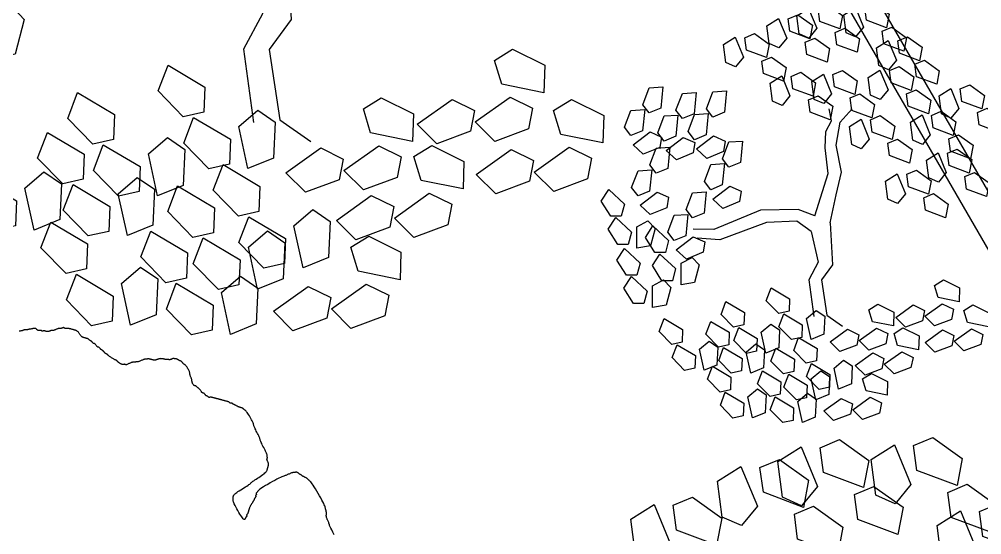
# Model space of a CAD drawing. Header units: metres. Extents: x 99558 to 100592, y 49739 to 50255.
# Drawn here: x 100018.446 to 100021.766, y 50076.077 to 50077.855 of the extents above; entities that cross this region are included whole.
import ezdxf

# ---------------------------------------------------------------- set-up
doc = ezdxf.new("R2010")
doc.units = ezdxf.units.M
doc.header["$MEASUREMENT"] = 0
doc.layers.add('Vegetation', color=100, linetype='Continuous')
doc.layers.add('Walkway', color=96, linetype='Continuous')

# ---------------------------------------------------------------- blocks, each defined once
blk = doc.blocks.new('L', base_point=(1.3683, 0.5913))
for p, q in [((1.2809, 0.65), (1.3117, 0.675)), ((1.3117, 0.675), (1.3419, 0.6213)), ((1.2937, 0.5998), (1.2809, 0.65)), ((1.3419, 0.6213), (1.3225, 0.5909)), ((1.3225, 0.5909), (1.2937, 0.5998)), ((1.2753, 0.5668), (1.3061, 0.5917)), ((1.3061, 0.5917), (1.3362, 0.538)), ((1.2881, 0.5166), (1.2753, 0.5668)), ((1.3557, 0.5478), (1.3911, 0.5544)), ((1.3911, 0.5544), (1.4042, 0.5272)), ((1.337, 0.4891), (1.3557, 0.5478)), ((1.3362, 0.538), (1.3169, 0.5076)), ((1.4042, 0.5272), (1.3763, 0.4836)), ((1.3169, 0.5076), (1.2881, 0.5166)), ((1.3763, 0.4836), (1.337, 0.4891))]:
    blk.add_line(p, q)
blk = doc.blocks.new('TREE-11')
at = {"layer": 'Vegetation'}
for p, q in [((25.18, 29.57), (26.56, 33.63)), ((21.73, 27.36), (25.18, 29.57)), ((27.6, 27.72), (33.46, 29.57)), ((18.63, 22.55), (21.73, 27.36)), ((22.42, 21.44), (27.6, 27.72)), ((15.18, 14.42), (18.63, 22.55)), ((-28.64, 17.37), (-34.84, 21.07)), ((19.32, 12.57), (22.42, 21.44)), ((-28.64, 13.31), (-35.18, 17.75)), ((-11.39, 15.16), (-28.64, 17.37)), ((0, 8.87), (-11.39, 15.16)), ((-11.73, 10.35), (-28.64, 13.31)), ((3.79, 4.07), (15.18, 14.42)), ((13.8, 6.66), (19.32, 12.57)), ((-2.41, 5.55), (-11.73, 10.35)), ((3.79, 4.07), (0, 8.87)), ((7.24, -0.74), (13.8, 6.66)), ((0, 0), (-2.41, 5.55)), ((0, 0), (-3.1, -10.35)), ((7.24, -0.74), (0.69, -13.67)), ((-3.1, -10.35), (-8.97, -14.04)), ((-8.97, -14.04), (-13.8, -25.87)), ((0.69, -13.67), (-5.18, -16.26)), ((-5.18, -16.26), (-9.66, -27.71)), ((-9.66, -27.71), (-6.9, -33.63))]:
    blk.add_line(p, q, dxfattribs=at)
for p, xscale, yscale, zscale, rotation in [((9.31, 58.4), 119.9999999999999, 119.9999999999999, 119.9999999999999, 190.1248425347957), ((-25.53, 58.4), 120, 120, 120, 295.0165150851705), ((25.53, 56.56), 119.9999999999999, 119.9999999999999, 119.9999999999999, 190.1248425347957), ((36.21, 54.33), 119.9999999999999, 119.9999999999999, 119.9999999999999, 190.1248425347957), ((-16.56, 51.01), 120, 120, 120, 295.0165150851705), ((-7.24, 46.21), 120, 120, 120, 295.0165150851705), ((50.36, 46.57), 119.9999999999999, 119.9999999999999, 119.9999999999999, 190.1248425347957), ((-33.81, 39.18), 120, 120, 120, 295.0165150851705), ((16.56, 38.81), 119.9999999999999, 119.9999999999999, 119.9999999999999, 190.1248425347957), ((-48.64, 36.23), 119.9999999999998, 119.9999999999998, 119.9999999999998, 347.8021081598379), ((29.32, 32.16), 119.9999999999999, 119.9999999999999, 119.9999999999999, 190.1248425347957), ((54.5, 31.05), 119.9999999999999, 119.9999999999999, 119.9999999999999, 190.1248425347957), ((-11.04, 28.46), 120, 120, 120, 295.0165150851705), ((46.91, 23.66), 119.9999999999999, 119.9999999999999, 119.9999999999999, 190.1248425347957), ((-30.7, 19.6), 120, 120, 120, 295.0165150851705), ((-41.74, 17.75), 119.9999999999998, 119.9999999999998, 119.9999999999998, 347.8021081598379), ((-54.15, 15.9), 119.9999999999998, 119.9999999999998, 119.9999999999998, 347.8021081598379), ((32.77, 12.2), 119.9999999999999, 119.9999999999999, 119.9999999999999, 190.1248425347957), ((64.85, 5.91), 119.9999999999999, 119.9999999999999, 119.9999999999999, 190.1248425347957), ((51.74, 2.96), 119.9999999999999, 119.9999999999999, 119.9999999999999, 190.1248425347957), ((34.15, -10.35), 119.9999999999999, 119.9999999999999, 119.9999999999999, 190.1248425347957), ((50.01, -11.09), 119.9999999999999, 119.9999999999999, 119.9999999999999, 190.1248425347957), ((-1.38, -34), 119.9999999999998, 119.9999999999998, 119.9999999999998, 66.16076666471409), ((22.42, -38.06), 119.9999999999998, 119.9999999999998, 119.9999999999998, 66.16076666471409), ((2.07, -45.45), 119.9999999999998, 119.9999999999998, 119.9999999999998, 66.16076666471409), ((26.91, -50.63), 119.9999999999998, 119.9999999999998, 119.9999999999998, 66.16076666471409), ((-15.18, -53.59), 119.9999999999998, 119.9999999999998, 119.9999999999998, 66.16076666471409)]:
    blk.add_blockref('L', p, dxfattribs=dict(at, xscale=xscale, yscale=yscale, zscale=zscale, rotation=rotation))
at = {"layer": 'Vegetation', "xscale": 120, "yscale": 120, "zscale": 120}
for p in [(-52.09, -10.71), (-30.7, -16.25), (-38.64, -19.58), (-14.84, -19.95), (-45.88, -33.26), (-23.81, -38.8), (-15.18, -39.54), (-31.74, -43.24)]:
    blk.add_blockref('L', p, dxfattribs=at)
blk = doc.blocks.new('TREE-01')
blk.add_lwpolyline([(72.5, -4.72), (72.51, -4.05), (72.54, -3.47), (72.56, -3), (72.6, -2.63), (72.63, -2.35), (72.67, -2.14), (72.71, -1.97), (72.74, -1.84), (72.78, -1.72), (72.8, -1.6), (72.83, -1.47), (72.84, -1.32), (72.86, -1.17), (72.87, -1), (72.88, -0.84), (72.9, -0.68), (72.91, -0.54), (72.94, -0.4), (72.96, -0.29), (73, -0.19), (73.04, -0.1), (73.08, -0.02), (73.12, 0.05), (73.17, 0.12), (73.22, 0.19), (73.27, 0.26), (73.32, 0.34), (73.37, 0.42), (73.42, 0.51), (73.46, 0.6), (73.5, 0.68), (73.54, 0.77), (73.58, 0.85), (73.6, 0.93), (73.63, 1), (73.64, 1.07), (73.66, 1.13), (73.67, 1.2), (73.68, 1.26), (73.7, 1.32), (73.71, 1.39), (73.74, 1.46), (73.76, 1.54), (73.8, 1.64), (73.83, 1.76), (73.87, 1.92), (73.91, 2.13), (73.94, 2.39), (73.98, 2.72), (74, 3.13), (74.03, 3.62), (74.04, 4.17), (74.05, 4.77), (74.05, 5.39), (74.05, 6), (74.04, 6.59), (74.03, 7.13), (74, 7.59), (73.98, 7.97), (73.94, 8.27), (73.91, 8.5), (73.87, 8.67), (73.83, 8.79), (73.8, 8.88), (73.76, 8.94), (73.74, 8.99), (73.71, 9.04), (73.7, 9.09), (73.68, 9.15), (73.67, 9.2), (73.66, 9.26), (73.64, 9.32), (73.63, 9.39), (73.6, 9.46), (73.58, 9.54), (73.54, 9.62), (73.5, 9.71), (73.46, 9.79), (73.42, 9.88), (73.37, 9.97), (73.32, 10.05), (73.27, 10.13), (73.22, 10.2), (73.17, 10.26), (73.12, 10.33), (73.08, 10.38), (73.04, 10.44), (73, 10.49), (72.96, 10.54), (72.94, 10.59), (72.91, 10.64), (72.9, 10.69), (72.88, 10.74), (72.87, 10.79), (72.86, 10.84), (72.84, 10.89), (72.83, 10.94), (72.8, 10.99), (72.78, 11.04), (72.74, 11.09), (72.71, 11.14), (72.67, 11.19), (72.63, 11.24), (72.6, 11.29), (72.56, 11.34), (72.54, 11.39), (72.51, 11.44), (72.5, 11.49), (72.48, 11.54), (72.47, 11.59), (72.46, 11.64), (72.44, 11.69), (72.42, 11.74), (72.4, 11.79), (72.37, 11.84), (72.34, 11.89), (72.3, 11.94), (72.26, 11.98), (72.22, 12.03), (72.17, 12.06), (72.12, 12.1), (72.07, 12.13), (72.02, 12.15), (71.97, 12.17), (71.92, 12.18), (71.87, 12.19), (71.82, 12.21), (71.77, 12.22), (71.72, 12.24), (71.67, 12.26), (71.62, 12.29), (71.57, 12.32), (71.51, 12.36), (71.44, 12.39), (71.37, 12.43), (71.28, 12.47), (71.18, 12.5), (71.07, 12.53), (70.93, 12.55), (70.79, 12.57), (70.63, 12.58), (70.46, 12.59), (70.29, 12.61), (70.12, 12.62), (69.96, 12.64), (69.8, 12.66), (69.66, 12.69), (69.51, 12.72), (69.35, 12.75), (69.17, 12.79), (68.95, 12.83), (68.68, 12.87), (68.34, 12.9), (67.93, 12.93), (67.44, 12.95), (66.89, 12.96), (66.29, 12.97), (65.67, 12.98), (65.06, 12.97), (64.47, 12.96), (63.93, 12.95), (63.46, 12.93), (63.08, 12.9), (62.79, 12.87), (62.56, 12.83), (62.39, 12.79), (62.27, 12.75), (62.18, 12.72), (62.12, 12.69), (62.06, 12.66), (62.01, 12.64), (61.96, 12.62), (61.92, 12.61), (61.87, 12.59), (61.83, 12.58), (61.79, 12.57), (61.76, 12.55), (61.73, 12.53), (61.71, 12.5), (61.69, 12.47), (61.68, 12.43), (61.66, 12.39), (61.65, 12.36), (61.64, 12.32), (61.62, 12.29), (61.6, 12.26), (61.57, 12.24), (61.54, 12.22), (61.5, 12.21), (61.46, 12.19), (61.43, 12.18), (61.39, 12.17), (61.36, 12.15), (61.33, 12.13), (61.31, 12.1), (61.29, 12.07), (61.28, 12.03), (61.26, 11.99), (61.25, 11.96), (61.24, 11.92), (61.22, 11.89), (61.2, 11.86), (61.17, 11.84), (61.14, 11.82), (61.1, 11.81), (61.05, 11.79), (61.01, 11.78), (60.96, 11.77), (60.91, 11.75), (60.86, 11.73), (60.81, 11.7), (60.76, 11.66), (60.71, 11.63), (60.65, 11.58), (60.6, 11.54), (60.53, 11.49), (60.47, 11.44), (60.4, 11.39), (60.32, 11.34), (60.23, 11.29), (60.15, 11.24), (60.05, 11.19), (59.96, 11.14), (59.86, 11.09), (59.76, 11.04), (59.66, 10.99), (59.56, 10.94), (59.46, 10.89), (59.36, 10.84), (59.26, 10.78), (59.16, 10.73), (59.06, 10.66), (58.96, 10.6), (58.86, 10.53), (58.76, 10.45), (58.66, 10.37), (58.57, 10.28), (58.47, 10.19), (58.38, 10.11), (58.29, 10.02), (58.21, 9.94), (58.13, 9.86), (58.06, 9.79), (57.99, 9.72), (57.93, 9.66), (57.87, 9.61), (57.81, 9.56), (57.76, 9.52), (57.71, 9.49), (57.66, 9.46), (57.61, 9.44), (57.56, 9.42), (57.51, 9.41), (57.47, 9.39), (57.43, 9.38), (57.39, 9.37), (57.36, 9.35), (57.33, 9.33), (57.31, 9.3), (57.29, 9.27), (57.27, 9.23), (57.26, 9.19), (57.25, 9.16), (57.23, 9.12), (57.22, 9.09), (57.19, 9.06), (57.17, 9.04), (57.13, 9.02), (57.09, 9.01), (57.05, 8.99), (57.01, 8.98), (56.96, 8.97), (56.91, 8.95), (56.86, 8.93), (56.81, 8.9), (56.76, 8.87), (56.71, 8.83), (56.66, 8.79), (56.61, 8.76), (56.56, 8.72), (56.51, 8.69), (56.46, 8.66), (56.41, 8.64), (56.36, 8.64), (56.31, 8.66), (56.27, 8.71), (56.23, 8.81), (56.19, 8.96), (56.16, 9.17), (56.13, 9.46), (56.11, 9.82), (56.09, 10.25), (56.08, 10.71), (56.08, 11.19), (56.08, 11.68), (56.09, 12.14), (56.11, 12.56), (56.13, 12.93), (56.16, 13.21), (56.19, 13.43), (56.22, 13.58), (56.26, 13.69), (56.3, 13.76), (56.33, 13.81), (56.37, 13.83), (56.39, 13.86), (56.42, 13.89), (56.43, 13.92), (56.45, 13.96), (56.46, 14), (56.47, 14.05), (56.49, 14.09), (56.51, 14.14), (56.53, 14.19), (56.56, 14.24), (56.59, 14.29), (56.63, 14.34), (56.67, 14.39), (56.71, 14.44), (56.76, 14.49), (56.81, 14.54), (56.86, 14.59), (56.91, 14.64), (56.97, 14.69), (57.05, 14.74), (57.14, 14.78), (57.27, 14.83), (57.44, 14.86), (57.66, 14.9), (57.93, 14.92), (58.26, 14.95), (58.63, 14.96), (59.04, 14.98), (59.46, 14.99), (59.88, 15), (60.29, 15.02), (60.67, 15.04), (61, 15.06), (61.27, 15.09), (61.49, 15.12), (61.68, 15.15), (61.86, 15.19), (62.03, 15.23), (62.21, 15.26), (62.41, 15.3), (62.66, 15.32), (62.97, 15.35), (63.31, 15.37), (63.68, 15.38), (64.07, 15.4), (64.47, 15.42), (64.85, 15.45), (65.21, 15.48), (65.53, 15.52), (65.81, 15.58), (66.04, 15.65), (66.23, 15.72), (66.39, 15.8), (66.52, 15.88), (66.63, 15.97), (66.72, 16.05), (66.8, 16.12), (66.87, 16.2), (66.94, 16.26), (67, 16.32), (67.06, 16.38), (67.11, 16.44), (67.17, 16.49), (67.22, 16.54), (67.27, 16.59), (67.32, 16.64), (67.37, 16.69), (67.41, 16.75), (67.46, 16.81), (67.5, 16.87), (67.54, 16.95), (67.57, 17.03), (67.6, 17.12), (67.62, 17.23), (67.64, 17.34), (67.65, 17.46), (67.67, 17.58), (67.68, 17.7), (67.69, 17.81), (67.71, 17.91), (67.73, 17.99), (67.76, 18.06), (67.79, 18.11), (67.83, 18.15), (67.87, 18.17), (67.9, 18.2), (67.94, 18.22), (67.97, 18.23), (68, 18.26), (68.02, 18.29), (68.04, 18.32), (68.05, 18.36), (68.07, 18.4), (68.08, 18.44), (68.09, 18.49), (68.11, 18.54), (68.13, 18.59), (68.16, 18.64), (68.19, 18.7), (68.23, 18.77), (68.27, 18.86), (68.3, 18.97), (68.34, 19.12), (68.37, 19.3), (68.4, 19.52), (68.42, 19.8), (68.44, 20.11), (68.45, 20.44), (68.47, 20.79), (68.48, 21.14), (68.49, 21.47), (68.51, 21.78), (68.53, 22.06), (68.56, 22.28), (68.59, 22.47), (68.63, 22.63), (68.67, 22.78), (68.7, 22.92), (68.74, 23.08), (68.77, 23.25), (68.8, 23.46), (68.82, 23.7), (68.84, 23.98), (68.85, 24.28), (68.87, 24.59), (68.88, 24.9), (68.89, 25.2), (68.91, 25.48), (68.93, 25.72), (68.96, 25.93), (68.99, 26.1), (69.03, 26.25), (69.07, 26.4), (69.1, 26.54), (69.14, 26.71), (69.17, 26.89), (69.2, 27.12), (69.22, 27.39), (69.24, 27.7), (69.25, 28.04), (69.25, 28.39), (69.25, 28.74), (69.24, 29.07), (69.22, 29.38), (69.2, 29.65), (69.17, 29.88), (69.14, 30.06), (69.1, 30.21), (69.07, 30.32), (69.03, 30.41), (68.99, 30.48), (68.96, 30.54), (68.93, 30.59), (68.91, 30.64), (68.89, 30.69), (68.88, 30.74), (68.87, 30.79), (68.85, 30.84), (68.84, 30.89), (68.82, 30.94), (68.8, 30.99), (68.77, 31.04), (68.74, 31.09), (68.7, 31.14), (68.66, 31.19), (68.61, 31.24), (68.57, 31.29), (68.52, 31.34), (68.47, 31.39), (68.42, 31.44), (68.37, 31.49), (68.32, 31.54), (68.27, 31.59), (68.22, 31.65), (68.17, 31.71), (68.12, 31.78), (68.07, 31.85), (68.02, 31.93), (67.97, 32.01), (67.92, 32.1), (67.87, 32.19), (67.82, 32.27), (67.77, 32.36), (67.72, 32.44), (67.67, 32.52), (67.62, 32.59), (67.57, 32.66), (67.52, 32.72), (67.48, 32.78), (67.43, 32.83), (67.39, 32.88), (67.36, 32.94), (67.33, 32.99), (67.31, 33.04), (67.29, 33.08), (67.28, 33.13), (67.27, 33.18), (67.25, 33.22), (67.24, 33.26), (67.22, 33.29), (67.2, 33.32), (67.17, 33.34), (67.14, 33.36), (67.1, 33.37), (67.07, 33.39), (67.03, 33.4), (66.99, 33.41), (66.96, 33.43), (66.93, 33.45), (66.91, 33.48), (66.89, 33.51), (66.88, 33.55), (66.87, 33.59), (66.85, 33.64), (66.84, 33.69), (66.82, 33.74), (66.8, 33.79), (66.77, 33.84), (66.74, 33.89), (66.7, 33.94), (66.65, 33.99), (66.6, 34.05), (66.54, 34.11), (66.47, 34.18), (66.4, 34.25), (66.32, 34.33), (66.24, 34.41), (66.15, 34.5), (66.07, 34.59), (65.98, 34.67), (65.89, 34.76), (65.81, 34.84), (65.73, 34.92), (65.66, 34.99), (65.59, 35.06), (65.53, 35.12), (65.47, 35.18), (65.42, 35.23), (65.37, 35.28), (65.32, 35.33), (65.27, 35.39), (65.22, 35.44), (65.17, 35.49), (65.12, 35.54), (65.07, 35.59), (65.02, 35.64), (64.97, 35.69), (64.92, 35.73), (64.87, 35.78), (64.82, 35.83), (64.77, 35.88), (64.72, 35.93), (64.67, 35.98), (64.62, 36.03), (64.57, 36.08), (64.52, 36.13), (64.47, 36.18), (64.42, 36.23), (64.37, 36.28), (64.32, 36.33), (64.26, 36.38), (64.21, 36.43), (64.16, 36.48), (64.11, 36.53), (64.06, 36.58), (64.01, 36.63), (63.96, 36.68), (63.91, 36.73), (63.86, 36.78), (63.81, 36.82), (63.76, 36.86), (63.71, 36.89), (63.66, 36.92), (63.61, 36.94), (63.57, 36.96), (63.52, 36.97), (63.47, 36.98), (63.43, 37), (63.39, 37.01), (63.36, 37.03), (63.33, 37.05), (63.31, 37.08), (63.29, 37.11), (63.28, 37.15), (63.26, 37.19), (63.25, 37.24), (63.24, 37.29), (63.22, 37.33), (63.2, 37.38), (63.17, 37.43), (63.14, 37.49), (63.1, 37.54), (63.06, 37.59), (63.03, 37.65), (62.99, 37.71), (62.96, 37.78), (62.93, 37.85), (62.91, 37.93), (62.89, 38.01), (62.88, 38.09), (62.86, 38.18), (62.85, 38.26), (62.84, 38.33), (62.82, 38.39), (62.8, 38.45), (62.77, 38.5), (62.74, 38.53), (62.7, 38.56), (62.66, 38.59), (62.63, 38.63), (62.59, 38.67), (62.56, 38.72), (62.53, 38.78), (62.51, 38.87), (62.49, 38.97), (62.48, 39.08), (62.46, 39.2), (62.45, 39.33), (62.44, 39.46), (62.42, 39.59), (62.4, 39.72), (62.37, 39.84), (62.34, 39.95), (62.3, 40.06), (62.26, 40.17), (62.23, 40.26), (62.19, 40.35), (62.16, 40.44), (62.13, 40.52), (62.11, 40.59), (62.09, 40.65), (62.08, 40.71), (62.06, 40.77), (62.05, 40.81), (62.04, 40.85), (62.02, 40.89), (62, 40.92), (61.97, 40.94), (61.94, 40.96), (61.9, 40.98), (61.86, 41), (61.83, 41.03), (61.79, 41.07), (61.76, 41.12), (61.73, 41.18), (61.71, 41.27), (61.69, 41.37), (61.68, 41.47), (61.68, 41.59), (61.68, 41.71), (61.69, 41.83), (61.71, 41.94), (61.73, 42.05), (61.76, 42.14), (61.79, 42.23), (61.83, 42.31), (61.86, 42.38), (61.9, 42.46), (61.94, 42.54), (61.97, 42.62), (62, 42.72), (62.02, 42.82), (62.04, 42.94), (62.05, 43.06), (62.06, 43.18), (62.08, 43.31), (62.09, 43.43), (62.11, 43.54), (62.13, 43.65), (62.16, 43.74), (62.19, 43.83), (62.23, 43.91), (62.26, 44), (62.3, 44.09), (62.34, 44.19), (62.37, 44.31), (62.4, 44.45), (62.42, 44.61), (62.43, 44.79), (62.44, 44.98), (62.45, 45.18), (62.44, 45.38), (62.43, 45.57), (62.42, 45.75), (62.4, 45.92), (62.37, 46.05), (62.34, 46.17), (62.3, 46.27), (62.26, 46.36), (62.23, 46.43), (62.19, 46.51), (62.16, 46.58), (62.13, 46.65), (62.11, 46.73), (62.09, 46.81), (62.08, 46.89), (62.06, 46.98), (62.05, 47.07), (62.04, 47.15), (62.02, 47.24), (62, 47.31), (61.97, 47.39), (61.94, 47.45), (61.9, 47.52), (61.86, 47.58), (61.81, 47.64), (61.76, 47.71), (61.71, 47.78), (61.66, 47.85), (61.61, 47.93), (61.56, 48.01), (61.51, 48.09), (61.46, 48.17), (61.41, 48.25), (61.36, 48.33), (61.31, 48.39), (61.26, 48.45), (61.21, 48.49), (61.16, 48.53), (61.12, 48.55), (61.07, 48.57), (61.03, 48.59), (60.99, 48.61), (60.96, 48.63), (60.93, 48.65), (60.91, 48.68), (60.89, 48.71), (60.87, 48.74), (60.85, 48.78), (60.82, 48.82), (60.78, 48.85), (60.73, 48.89), (60.66, 48.91), (60.58, 48.94), (60.48, 48.95), (60.37, 48.97), (60.26, 48.98), (60.15, 48.99), (60.04, 49.01), (59.95, 49.03), (59.86, 49.05), (59.8, 49.08), (59.75, 49.11), (59.71, 49.14), (59.68, 49.18), (59.66, 49.22), (59.64, 49.25), (59.62, 49.29), (59.6, 49.31), (59.57, 49.34), (59.53, 49.35), (59.5, 49.37), (59.45, 49.38), (59.41, 49.39), (59.36, 49.41), (59.31, 49.43), (59.26, 49.45), (59.21, 49.48), (59.16, 49.51), (59.11, 49.55), (59.06, 49.59), (59.01, 49.63), (58.96, 49.68), (58.91, 49.73), (58.86, 49.78), (58.81, 49.83), (58.76, 49.88), (58.71, 49.93), (58.65, 49.98), (58.6, 50.03), (58.53, 50.08), (58.47, 50.13), (58.4, 50.18), (58.32, 50.23), (58.23, 50.28), (58.15, 50.33), (58.05, 50.37), (57.96, 50.41), (57.86, 50.45), (57.76, 50.49), (57.66, 50.51), (57.56, 50.54), (57.46, 50.55), (57.36, 50.57), (57.27, 50.58), (57.18, 50.59), (57.09, 50.61), (57.01, 50.62), (56.93, 50.65), (56.86, 50.67), (56.79, 50.71), (56.73, 50.75), (56.67, 50.79), (56.61, 50.83), (56.56, 50.88), (56.51, 50.93), (56.46, 50.98), (56.41, 51.03), (56.36, 51.08), (56.31, 51.13), (56.26, 51.18), (56.21, 51.23), (56.16, 51.28), (56.11, 51.33), (56.06, 51.38), (56.01, 51.43), (55.96, 51.48), (55.91, 51.53), (55.86, 51.57), (55.81, 51.61), (55.76, 51.65), (55.71, 51.69), (55.66, 51.71), (55.61, 51.74), (55.56, 51.75), (55.51, 51.77), (55.46, 51.78), (55.41, 51.79), (55.36, 51.81), (55.31, 51.82), (55.26, 51.85), (55.21, 51.87), (55.16, 51.91), (55.1, 51.94), (55.03, 51.98), (54.96, 52.02), (54.88, 52.05), (54.78, 52.09), (54.66, 52.11), (54.53, 52.14), (54.38, 52.15), (54.22, 52.17), (54.06, 52.18), (53.9, 52.19), (53.74, 52.21), (53.59, 52.22), (53.46, 52.25), (53.34, 52.27), (53.24, 52.31), (53.16, 52.34), (53.08, 52.38), (53.02, 52.42), (52.96, 52.45), (52.91, 52.49), (52.86, 52.51), (52.81, 52.54), (52.76, 52.55), (52.71, 52.57), (52.66, 52.58), (52.61, 52.59), (52.56, 52.61), (52.51, 52.62), (52.46, 52.65), (52.41, 52.67), (52.36, 52.71), (52.3, 52.74), (52.23, 52.78), (52.16, 52.82), (52.07, 52.85), (51.97, 52.89), (51.86, 52.91), (51.72, 52.94), (51.58, 52.95), (51.42, 52.97), (51.27, 52.98), (51.11, 52.99), (50.97, 53.01), (50.84, 53.02), (50.72, 53.05), (50.64, 53.07), (50.57, 53.11), (50.52, 53.14), (50.48, 53.18), (50.46, 53.22), (50.43, 53.25), (50.41, 53.28), (50.39, 53.31), (50.36, 53.33), (50.33, 53.35), (50.29, 53.37), (50.25, 53.38), (50.2, 53.39), (50.16, 53.41), (50.11, 53.42), (50.06, 53.45), (50.01, 53.47), (49.96, 53.51), (49.91, 53.55), (49.86, 53.6), (49.81, 53.65), (49.76, 53.71), (49.71, 53.77), (49.66, 53.85), (49.61, 53.92), (49.56, 54.01), (49.51, 54.09), (49.47, 54.18), (49.42, 54.27), (49.39, 54.35), (49.35, 54.43), (49.32, 54.51), (49.3, 54.58), (49.28, 54.65), (49.27, 54.71), (49.26, 54.77), (49.24, 54.83), (49.23, 54.88), (49.21, 54.93), (49.19, 54.98), (49.16, 55.03), (49.13, 55.08), (49.09, 55.14), (49.04, 55.2), (48.99, 55.28), (48.93, 55.36), (48.86, 55.46), (48.79, 55.58), (48.71, 55.71), (48.63, 55.86), (48.55, 56.02), (48.46, 56.18), (48.39, 56.34), (48.31, 56.5), (48.25, 56.64), (48.19, 56.78), (48.15, 56.89), (48.11, 56.99), (48.09, 57.08), (48.06, 57.15), (48.05, 57.22), (48.03, 57.28), (48.01, 57.33), (47.99, 57.38), (47.96, 57.43), (47.93, 57.48), (47.89, 57.53), (47.86, 57.59), (47.82, 57.64), (47.78, 57.71), (47.75, 57.77), (47.72, 57.84), (47.7, 57.92), (47.68, 58.01), (47.67, 58.09), (47.66, 58.18), (47.64, 58.27), (47.63, 58.35), (47.61, 58.43), (47.59, 58.51), (47.56, 58.58), (47.53, 58.65), (47.49, 58.72), (47.46, 58.78), (47.42, 58.84), (47.38, 58.9), (47.35, 58.97), (47.32, 59.04), (47.3, 59.12), (47.28, 59.2), (47.27, 59.29), (47.26, 59.37), (47.24, 59.45), (47.23, 59.52), (47.21, 59.59), (47.19, 59.64), (47.16, 59.69), (47.13, 59.72), (47.09, 59.76), (47.06, 59.79), (47.02, 59.82), (46.98, 59.86), (46.95, 59.91), (46.92, 59.98), (46.9, 60.06), (46.88, 60.16), (46.87, 60.27), (46.86, 60.38), (46.84, 60.49), (46.83, 60.6), (46.81, 60.69), (46.79, 60.78), (46.76, 60.84), (46.73, 60.89), (46.69, 60.94), (46.66, 60.97), (46.62, 61), (46.58, 61.03), (46.55, 61.07), (46.52, 61.11), (46.5, 61.17), (46.48, 61.23), (46.47, 61.31), (46.46, 61.39), (46.44, 61.47), (46.43, 61.55), (46.41, 61.63), (46.39, 61.71), (46.36, 61.78), (46.33, 61.85), (46.29, 61.91), (46.26, 61.97), (46.22, 62.02), (46.18, 62.08), (46.15, 62.13), (46.12, 62.18), (46.1, 62.23), (46.08, 62.28), (46.07, 62.33), (46.06, 62.38), (46.04, 62.43), (46.03, 62.48), (46.01, 62.53), (45.99, 62.58), (45.96, 62.63), (45.93, 62.68), (45.89, 62.73), (45.85, 62.78), (45.8, 62.83), (45.75, 62.88), (45.7, 62.93), (45.65, 62.98), (45.6, 63.03), (45.55, 63.08), (45.5, 63.13), (45.45, 63.18), (45.4, 63.23), (45.35, 63.28), (45.3, 63.33), (45.25, 63.38), (45.2, 63.43), (45.16, 63.48), (45.11, 63.54), (45.06, 63.6), (45.02, 63.68), (44.98, 63.76), (44.95, 63.86), (44.92, 63.98), (44.9, 64.11), (44.88, 64.26), (44.87, 64.41), (44.85, 64.58), (44.84, 64.74), (44.83, 64.89), (44.81, 65.04), (44.79, 65.18), (44.76, 65.29), (44.73, 65.39), (44.68, 65.48), (44.64, 65.56), (44.58, 65.63), (44.53, 65.7), (44.46, 65.77), (44.39, 65.84), (44.31, 65.92), (44.23, 66), (44.14, 66.09), (44.05, 66.18), (43.97, 66.26), (43.88, 66.35), (43.8, 66.43), (43.72, 66.51), (43.65, 66.58), (43.58, 66.65), (43.52, 66.71), (43.45, 66.77), (43.39, 66.82), (43.33, 66.87), (43.26, 66.93), (43.19, 66.98), (43.11, 67.03), (43.03, 67.08), (42.94, 67.13), (42.86, 67.18), (42.78, 67.23), (42.71, 67.28), (42.64, 67.33), (42.59, 67.38), (42.54, 67.42), (42.51, 67.47), (42.48, 67.52), (42.45, 67.57), (42.43, 67.61), (42.4, 67.65), (42.36, 67.68), (42.32, 67.71), (42.26, 67.73), (42.2, 67.75), (42.12, 67.76), (42.04, 67.77), (41.96, 67.79), (41.88, 67.8), (41.8, 67.82), (41.72, 67.84), (41.65, 67.87), (41.58, 67.9), (41.51, 67.94), (41.44, 67.97), (41.37, 68.01), (41.3, 68.05), (41.21, 68.08), (41.12, 68.11), (41.01, 68.13), (40.9, 68.15), (40.78, 68.16), (40.65, 68.17), (40.53, 68.19), (40.41, 68.2), (40.29, 68.22), (40.19, 68.24), (40.09, 68.27), (40.01, 68.3), (39.93, 68.34), (39.86, 68.37), (39.79, 68.41), (39.73, 68.45), (39.66, 68.48), (39.58, 68.51), (39.51, 68.53), (39.42, 68.55), (39.34, 68.56), (39.25, 68.57), (39.16, 68.59), (39.08, 68.6), (39, 68.62), (38.92, 68.64), (38.85, 68.67), (38.78, 68.7), (38.72, 68.74), (38.66, 68.78), (38.6, 68.83), (38.55, 68.88), (38.5, 68.92), (38.45, 68.97), (38.4, 69.02), (38.35, 69.07), (38.3, 69.12), (38.25, 69.17), (38.2, 69.21), (38.15, 69.25), (38.1, 69.28), (38.05, 69.31), (38, 69.33), (37.95, 69.35), (37.9, 69.36), (37.86, 69.37), (37.82, 69.39), (37.78, 69.4), (37.75, 69.42), (37.72, 69.44), (37.7, 69.47), (37.68, 69.5), (37.66, 69.54), (37.65, 69.57), (37.64, 69.61), (37.62, 69.65), (37.61, 69.68), (37.58, 69.71), (37.56, 69.73), (37.52, 69.75), (37.48, 69.76), (37.44, 69.77), (37.4, 69.79), (37.35, 69.8), (37.3, 69.82), (37.25, 69.84), (37.2, 69.87), (37.15, 69.9), (37.1, 69.94), (37.06, 69.98), (37.02, 70.03), (36.98, 70.08), (36.94, 70.12), (36.92, 70.17), (36.89, 70.22), (36.88, 70.27), (36.86, 70.32), (36.85, 70.37), (36.84, 70.42), (36.82, 70.47), (36.81, 70.52), (36.78, 70.57), (36.76, 70.62), (36.72, 70.67), (36.68, 70.72), (36.64, 70.77), (36.6, 70.81), (36.55, 70.85), (36.5, 70.88), (36.45, 70.91), (36.4, 70.93), (36.35, 70.95), (36.3, 70.96), (36.24, 70.97), (36.18, 70.99), (36.12, 71), (36.05, 71.02), (35.98, 71.04), (35.91, 71.07), (35.82, 71.1), (35.74, 71.14), (35.65, 71.17), (35.56, 71.21), (35.48, 71.25), (35.39, 71.28), (35.32, 71.31), (35.24, 71.33), (35.18, 71.35), (35.12, 71.36), (35.06, 71.37), (35, 71.39), (34.95, 71.4), (34.9, 71.42), (34.85, 71.44), (34.8, 71.47), (34.75, 71.5), (34.7, 71.54), (34.64, 71.57), (34.58, 71.61), (34.52, 71.65), (34.45, 71.68), (34.38, 71.71), (34.3, 71.73), (34.22, 71.75), (34.14, 71.76), (34.05, 71.77), (33.96, 71.79), (33.88, 71.8), (33.79, 71.82), (33.72, 71.84), (33.64, 71.87), (33.57, 71.9), (33.48, 71.94), (33.38, 71.97), (33.26, 72.01), (33.1, 72.05)])

msp = doc.modelspace()

# ---------------------------------------------------------------- linework, layer by layer
at = {"layer": 'Walkway'}
for points in [[(100039.3324, 50038.8744), (100041.9304, 50040.3744, 0.414214), (100042.2965, 50041.7404), (100019.5465, 50081.1445, 0.414214), (100018.1804, 50081.5106), (100015.5824, 50080.0106, 0.414214), (100015.2163, 50078.6445), (100037.9663, 50039.2404, 0.414214)], [(100039.2824, 50038.961), (100041.8804, 50040.461, 0.414214), (100042.2099, 50041.6904), (100019.4599, 50081.0945, 0.414214), (100018.2304, 50081.424), (100015.6324, 50079.924, 0.414214), (100015.3029, 50078.6945), (100038.0529, 50039.2904, 0.414214)]]:
    msp.add_lwpolyline(points, format="xyb", close=True, dxfattribs=at)

# ---------------------------------------------------------------- block references
at = {"layer": 'Vegetation', "color": 0, "rotation": 30.00000000000242}
for name, p, xscale, yscale, zscale in [('TREE-11', (100019.235, 50078.0844), 0.02, 0.02, 0.02), ('TREE-11', (100021.1777, 50077.1225), 0.01, 0.01, 0.01), ('TREE-01', (100018.5559, 50075.5943), 0.015, 0.015, 0.015), ('TREE-11', (100021.16, 50074.8409), 0.02, 0.02, 0.02)]:
    msp.add_blockref(name, p, dxfattribs=dict(at, xscale=xscale, yscale=yscale, zscale=zscale))

doc.saveas('drawing.dxf')
